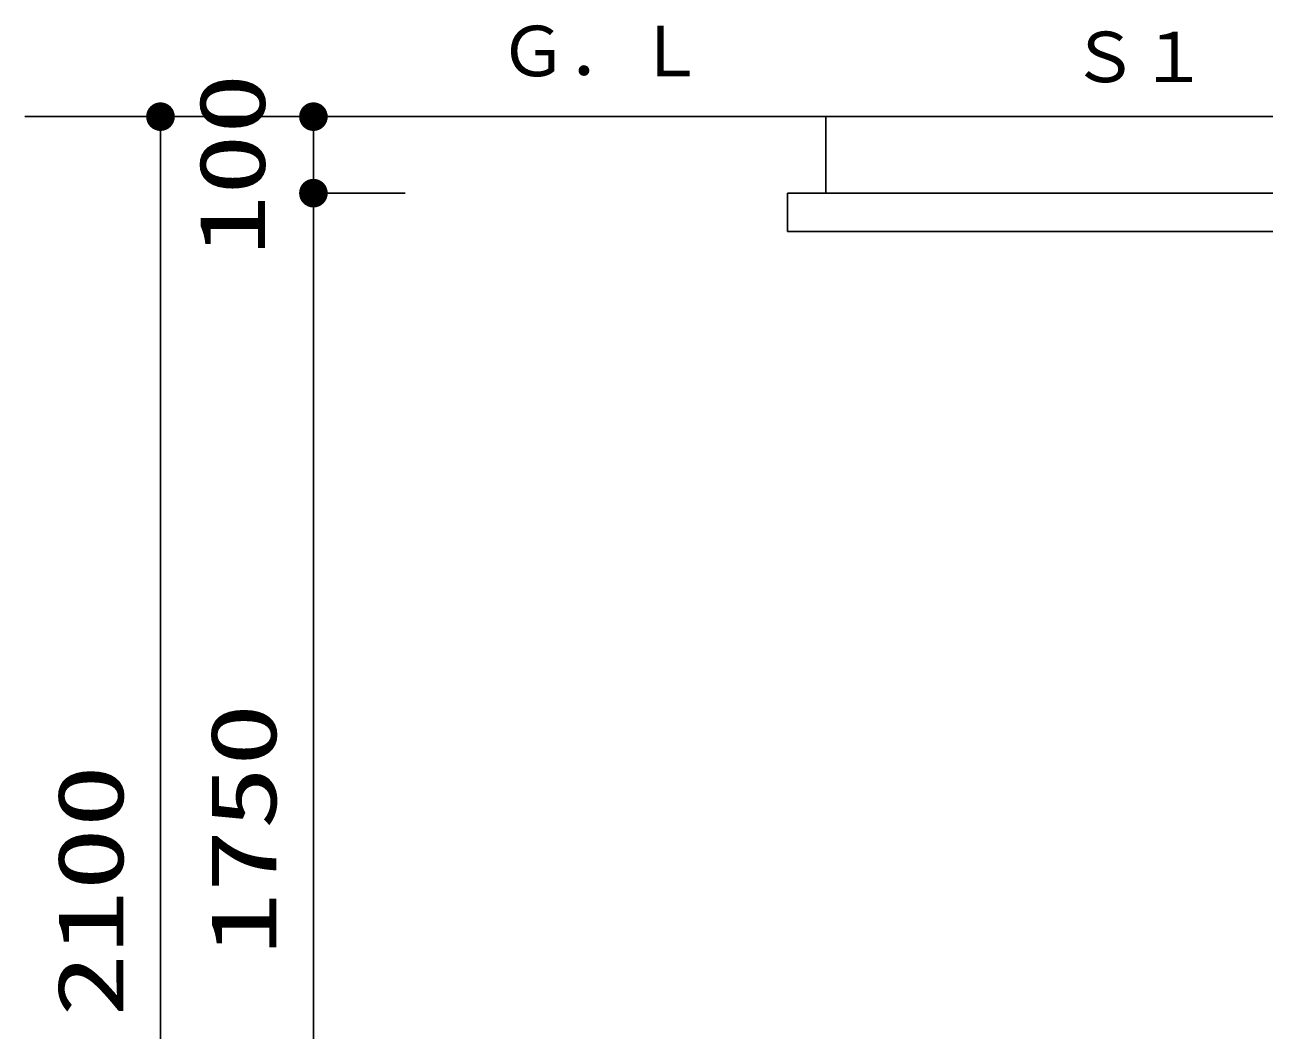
# Model space of a CAD drawing. Units: millimetres, scale not verified. Extents: x -9377 to 7942, y -6674 to 5404.
# Drawn here: x -2042 to -421, y 583 to 1898 of the extents above; entities that cross this region are included whole.
import ezdxf
from ezdxf.enums import TextEntityAlignment as Align

# ---------------------------------------------------------------- set-up
doc = ezdxf.new("R2010")
doc.units = ezdxf.units.MM
doc.header["$LTSCALE"] = 30
doc.layers.add('0-2_SEISAKU', color=2, linetype='Continuous', lineweight=25)
doc.layers.add('0-6_SUNPO', color=7, linetype='Continuous', lineweight=25)
doc.styles.add('MS Gothic', font='')
doc.styles.add('ＭＳ ゴシック', font='')
doc.styles.get('MS Gothic').set_extended_font_data('MS Gothic')
doc.styles.get('ＭＳ ゴシック').set_extended_font_data('MS Gothic')

msp = doc.modelspace()

# ---------------------------------------------------------------- linework, layer by layer
at = {"layer": '0-2_SEISAKU'}
for p, q in [((-2041.64, 1777.7), (875.14, 1777.7)), ((-993.99, 1777.7), (-993.99, 1677.7)), ((-1043.99, 1677.7), (-1043.99, 1627.7)), ((-1043.99, 1677.7), (256.01, 1677.7)), ((-1043.99, 1627.7), (256.01, 1627.7))]:
    msp.add_line(p, q, dxfattribs=at)
at = {"layer": '0-6_SUNPO', "color": 4}
for p, q in [((-1744.18, 1777.7), (-1864.18, 1777.7)), ((-1864.18, -322.3), (-1864.18, 1777.7)), ((-1544.18, 1777.7), (-1664.18, 1777.7)), ((-1664.18, 1777.7), (-1664.18, 1677.7)), ((-1544.18, 1677.7), (-1664.18, 1677.7)), ((-1544.18, 1677.7), (-1664.18, 1677.7)), ((-1664.18, 1677.7), (-1664.18, -72.3))]:
    msp.add_line(p, q, dxfattribs=at)
at = {"layer": '0-6_SUNPO'}
for points in [[(-1881.5, 1784.88), (-1864.18, 1777.7), (-1882.57, 1781.36)], [(-1879.77, 1788.12), (-1864.18, 1777.7), (-1881.5, 1784.88)], [(-1877.44, 1790.96), (-1864.18, 1777.7), (-1879.77, 1788.12)], [(-1874.6, 1793.29), (-1864.18, 1777.7), (-1877.44, 1790.96)], [(-1871.36, 1795.03), (-1864.18, 1777.7), (-1874.6, 1793.29)], [(-1867.84, 1796.09), (-1864.18, 1777.7), (-1871.36, 1795.03)], [(-1864.18, 1796.45), (-1864.18, 1777.7), (-1867.84, 1796.09)], [(-1860.52, 1796.09), (-1864.18, 1777.7), (-1864.18, 1796.45)], [(-1857, 1795.03), (-1864.18, 1777.7), (-1860.52, 1796.09)], [(-1853.76, 1793.29), (-1864.18, 1777.7), (-1857, 1795.03)], [(-1850.92, 1790.96), (-1864.18, 1777.7), (-1853.76, 1793.29)], [(-1848.59, 1788.12), (-1864.18, 1777.7), (-1850.92, 1790.96)], [(-1846.86, 1784.88), (-1864.18, 1777.7), (-1848.59, 1788.12)], [(-1845.79, 1781.36), (-1864.18, 1777.7), (-1846.86, 1784.88)], [(-1681.5, 1784.88), (-1664.18, 1777.7), (-1682.57, 1781.36)], [(-1679.77, 1788.12), (-1664.18, 1777.7), (-1681.5, 1784.88)], [(-1677.44, 1790.96), (-1664.18, 1777.7), (-1679.77, 1788.12)], [(-1674.6, 1793.29), (-1664.18, 1777.7), (-1677.44, 1790.96)], [(-1671.36, 1795.03), (-1664.18, 1777.7), (-1674.6, 1793.29)], [(-1667.84, 1796.09), (-1664.18, 1777.7), (-1671.36, 1795.03)], [(-1664.18, 1796.45), (-1664.18, 1777.7), (-1667.84, 1796.09)], [(-1660.52, 1796.09), (-1664.18, 1777.7), (-1664.18, 1796.45)], [(-1657, 1795.03), (-1664.18, 1777.7), (-1660.52, 1796.09)], [(-1653.76, 1793.29), (-1664.18, 1777.7), (-1657, 1795.03)], [(-1650.92, 1790.96), (-1664.18, 1777.7), (-1653.76, 1793.29)], [(-1648.59, 1788.12), (-1664.18, 1777.7), (-1650.92, 1790.96)], [(-1646.86, 1784.88), (-1664.18, 1777.7), (-1648.59, 1788.12)], [(-1645.79, 1781.36), (-1664.18, 1777.7), (-1646.86, 1784.88)], [(-1882.57, 1781.36), (-1864.18, 1777.7), (-1882.93, 1777.7)], [(-1882.93, 1777.7), (-1864.18, 1777.7), (-1882.57, 1774.04)], [(-1882.57, 1774.04), (-1864.18, 1777.7), (-1881.5, 1770.53)], [(-1881.5, 1770.53), (-1864.18, 1777.7), (-1879.77, 1767.29)], [(-1879.77, 1767.29), (-1864.18, 1777.7), (-1877.44, 1764.44)], [(-1877.44, 1764.44), (-1864.18, 1777.7), (-1874.6, 1762.11)], [(-1874.6, 1762.11), (-1864.18, 1777.7), (-1871.36, 1760.38)], [(-1871.36, 1760.38), (-1864.18, 1777.7), (-1867.84, 1759.31)], [(-1867.84, 1759.31), (-1864.18, 1777.7), (-1864.18, 1758.95)], [(-1845.43, 1777.7), (-1864.18, 1777.7), (-1845.79, 1781.36)], [(-1864.18, 1758.95), (-1864.18, 1777.7), (-1860.52, 1759.31)], [(-1860.52, 1759.31), (-1864.18, 1777.7), (-1857, 1760.38)], [(-1857, 1760.38), (-1864.18, 1777.7), (-1853.76, 1762.11)], [(-1853.76, 1762.11), (-1864.18, 1777.7), (-1850.92, 1764.44)], [(-1850.92, 1764.44), (-1864.18, 1777.7), (-1848.59, 1767.29)], [(-1848.59, 1767.29), (-1864.18, 1777.7), (-1846.86, 1770.53)], [(-1846.86, 1770.53), (-1864.18, 1777.7), (-1845.79, 1774.04)], [(-1845.79, 1774.04), (-1864.18, 1777.7), (-1845.43, 1777.7)], [(-1682.57, 1781.36), (-1664.18, 1777.7), (-1682.93, 1777.7)], [(-1682.93, 1777.7), (-1664.18, 1777.7), (-1682.57, 1774.04)], [(-1682.57, 1774.04), (-1664.18, 1777.7), (-1681.5, 1770.53)], [(-1681.5, 1770.53), (-1664.18, 1777.7), (-1679.77, 1767.29)], [(-1679.77, 1767.29), (-1664.18, 1777.7), (-1677.44, 1764.44)], [(-1677.44, 1764.44), (-1664.18, 1777.7), (-1674.6, 1762.11)], [(-1674.6, 1762.11), (-1664.18, 1777.7), (-1671.36, 1760.38)], [(-1671.36, 1760.38), (-1664.18, 1777.7), (-1667.84, 1759.31)], [(-1667.84, 1759.31), (-1664.18, 1777.7), (-1664.18, 1758.95)], [(-1645.43, 1777.7), (-1664.18, 1777.7), (-1645.79, 1781.36)], [(-1664.18, 1758.95), (-1664.18, 1777.7), (-1660.52, 1759.31)], [(-1660.52, 1759.31), (-1664.18, 1777.7), (-1657, 1760.38)], [(-1657, 1760.38), (-1664.18, 1777.7), (-1653.76, 1762.11)], [(-1653.76, 1762.11), (-1664.18, 1777.7), (-1650.92, 1764.44)], [(-1650.92, 1764.44), (-1664.18, 1777.7), (-1648.59, 1767.29)], [(-1648.59, 1767.29), (-1664.18, 1777.7), (-1646.86, 1770.53)], [(-1646.86, 1770.53), (-1664.18, 1777.7), (-1645.79, 1774.04)], [(-1645.79, 1774.04), (-1664.18, 1777.7), (-1645.43, 1777.7)], [(-1679.77, 1688.12), (-1664.18, 1677.7), (-1681.5, 1684.88)], [(-1679.77, 1688.12), (-1664.18, 1677.7), (-1681.5, 1684.88)], [(-1677.44, 1690.96), (-1664.18, 1677.7), (-1679.77, 1688.12)], [(-1677.44, 1690.96), (-1664.18, 1677.7), (-1679.77, 1688.12)], [(-1674.6, 1693.29), (-1664.18, 1677.7), (-1677.44, 1690.96)], [(-1674.6, 1693.29), (-1664.18, 1677.7), (-1677.44, 1690.96)], [(-1671.36, 1695.03), (-1664.18, 1677.7), (-1674.6, 1693.29)], [(-1671.36, 1695.03), (-1664.18, 1677.7), (-1674.6, 1693.29)], [(-1667.84, 1696.09), (-1664.18, 1677.7), (-1671.36, 1695.03)], [(-1667.84, 1696.09), (-1664.18, 1677.7), (-1671.36, 1695.03)], [(-1664.18, 1696.45), (-1664.18, 1677.7), (-1667.84, 1696.09)], [(-1664.18, 1696.45), (-1664.18, 1677.7), (-1667.84, 1696.09)], [(-1660.52, 1696.09), (-1664.18, 1677.7), (-1664.18, 1696.45)], [(-1660.52, 1696.09), (-1664.18, 1677.7), (-1664.18, 1696.45)], [(-1657, 1695.03), (-1664.18, 1677.7), (-1660.52, 1696.09)], [(-1657, 1695.03), (-1664.18, 1677.7), (-1660.52, 1696.09)], [(-1653.76, 1693.29), (-1664.18, 1677.7), (-1657, 1695.03)], [(-1653.76, 1693.29), (-1664.18, 1677.7), (-1657, 1695.03)], [(-1650.92, 1690.96), (-1664.18, 1677.7), (-1653.76, 1693.29)], [(-1650.92, 1690.96), (-1664.18, 1677.7), (-1653.76, 1693.29)], [(-1648.59, 1688.12), (-1664.18, 1677.7), (-1650.92, 1690.96)], [(-1648.59, 1688.12), (-1664.18, 1677.7), (-1650.92, 1690.96)], [(-1646.86, 1684.88), (-1664.18, 1677.7), (-1648.59, 1688.12)], [(-1646.86, 1684.88), (-1664.18, 1677.7), (-1648.59, 1688.12)], [(-1682.57, 1681.36), (-1664.18, 1677.7), (-1682.93, 1677.7)], [(-1682.57, 1681.36), (-1664.18, 1677.7), (-1682.93, 1677.7)], [(-1682.93, 1677.7), (-1664.18, 1677.7), (-1682.57, 1674.04)], [(-1682.93, 1677.7), (-1664.18, 1677.7), (-1682.57, 1674.04)], [(-1681.5, 1684.88), (-1664.18, 1677.7), (-1682.57, 1681.36)], [(-1681.5, 1684.88), (-1664.18, 1677.7), (-1682.57, 1681.36)], [(-1682.57, 1674.04), (-1664.18, 1677.7), (-1681.5, 1670.53)], [(-1682.57, 1674.04), (-1664.18, 1677.7), (-1681.5, 1670.53)], [(-1681.5, 1670.53), (-1664.18, 1677.7), (-1679.77, 1667.29)], [(-1681.5, 1670.53), (-1664.18, 1677.7), (-1679.77, 1667.29)], [(-1679.77, 1667.29), (-1664.18, 1677.7), (-1677.44, 1664.44)], [(-1679.77, 1667.29), (-1664.18, 1677.7), (-1677.44, 1664.44)], [(-1677.44, 1664.44), (-1664.18, 1677.7), (-1674.6, 1662.11)], [(-1677.44, 1664.44), (-1664.18, 1677.7), (-1674.6, 1662.11)], [(-1674.6, 1662.11), (-1664.18, 1677.7), (-1671.36, 1660.38)], [(-1674.6, 1662.11), (-1664.18, 1677.7), (-1671.36, 1660.38)], [(-1671.36, 1660.38), (-1664.18, 1677.7), (-1667.84, 1659.31)], [(-1671.36, 1660.38), (-1664.18, 1677.7), (-1667.84, 1659.31)], [(-1667.84, 1659.31), (-1664.18, 1677.7), (-1664.18, 1658.95)], [(-1667.84, 1659.31), (-1664.18, 1677.7), (-1664.18, 1658.95)], [(-1645.79, 1681.36), (-1664.18, 1677.7), (-1646.86, 1684.88)], [(-1645.79, 1681.36), (-1664.18, 1677.7), (-1646.86, 1684.88)], [(-1645.43, 1677.7), (-1664.18, 1677.7), (-1645.79, 1681.36)], [(-1645.43, 1677.7), (-1664.18, 1677.7), (-1645.79, 1681.36)], [(-1664.18, 1658.95), (-1664.18, 1677.7), (-1660.52, 1659.31)], [(-1660.52, 1659.31), (-1664.18, 1677.7), (-1657, 1660.38)], [(-1657, 1660.38), (-1664.18, 1677.7), (-1653.76, 1662.11)], [(-1653.76, 1662.11), (-1664.18, 1677.7), (-1650.92, 1664.44)], [(-1650.92, 1664.44), (-1664.18, 1677.7), (-1648.59, 1667.29)], [(-1648.59, 1667.29), (-1664.18, 1677.7), (-1646.86, 1670.53)], [(-1646.86, 1670.53), (-1664.18, 1677.7), (-1645.79, 1674.04)], [(-1645.79, 1674.04), (-1664.18, 1677.7), (-1645.43, 1677.7)], [(-1664.18, 1658.95), (-1664.18, 1677.7), (-1660.52, 1659.31)], [(-1660.52, 1659.31), (-1664.18, 1677.7), (-1657, 1660.38)], [(-1657, 1660.38), (-1664.18, 1677.7), (-1653.76, 1662.11)], [(-1653.76, 1662.11), (-1664.18, 1677.7), (-1650.92, 1664.44)], [(-1650.92, 1664.44), (-1664.18, 1677.7), (-1648.59, 1667.29)], [(-1648.59, 1667.29), (-1664.18, 1677.7), (-1646.86, 1670.53)], [(-1646.86, 1670.53), (-1664.18, 1677.7), (-1645.79, 1674.04)], [(-1645.79, 1674.04), (-1664.18, 1677.7), (-1645.43, 1677.7)]]:
    msp.add_solid(points, dxfattribs=at)

# ---------------------------------------------------------------- texts
at = {"layer": '0-2_SEISAKU', "color": 4, "style": 'MS Gothic'}
for s, p in [('Ｇ．Ｌ', (-1421.9, 1810.76)), ('Ｓ１', (-674.35, 1803))]:
    msp.add_text(s, height=65.98, dxfattribs=at).set_placement(p, align=Align.BOTTOM_LEFT)
at = {"layer": '0-6_SUNPO', "color": 3, "style": 'ＭＳ ゴシック'}
for s, width, p in [('100', 1.35, (-1701.51, 1595.76)), ('1750', 1.4, (-1686.68, 680.99)), ('2100', 1.4, (-1886.68, 600.84))]:
    msp.add_text(s, height=86.59, rotation=90, dxfattribs=dict(at, width=width)).set_placement(p, align=Align.BOTTOM_LEFT)

doc.saveas('drawing.dxf')
